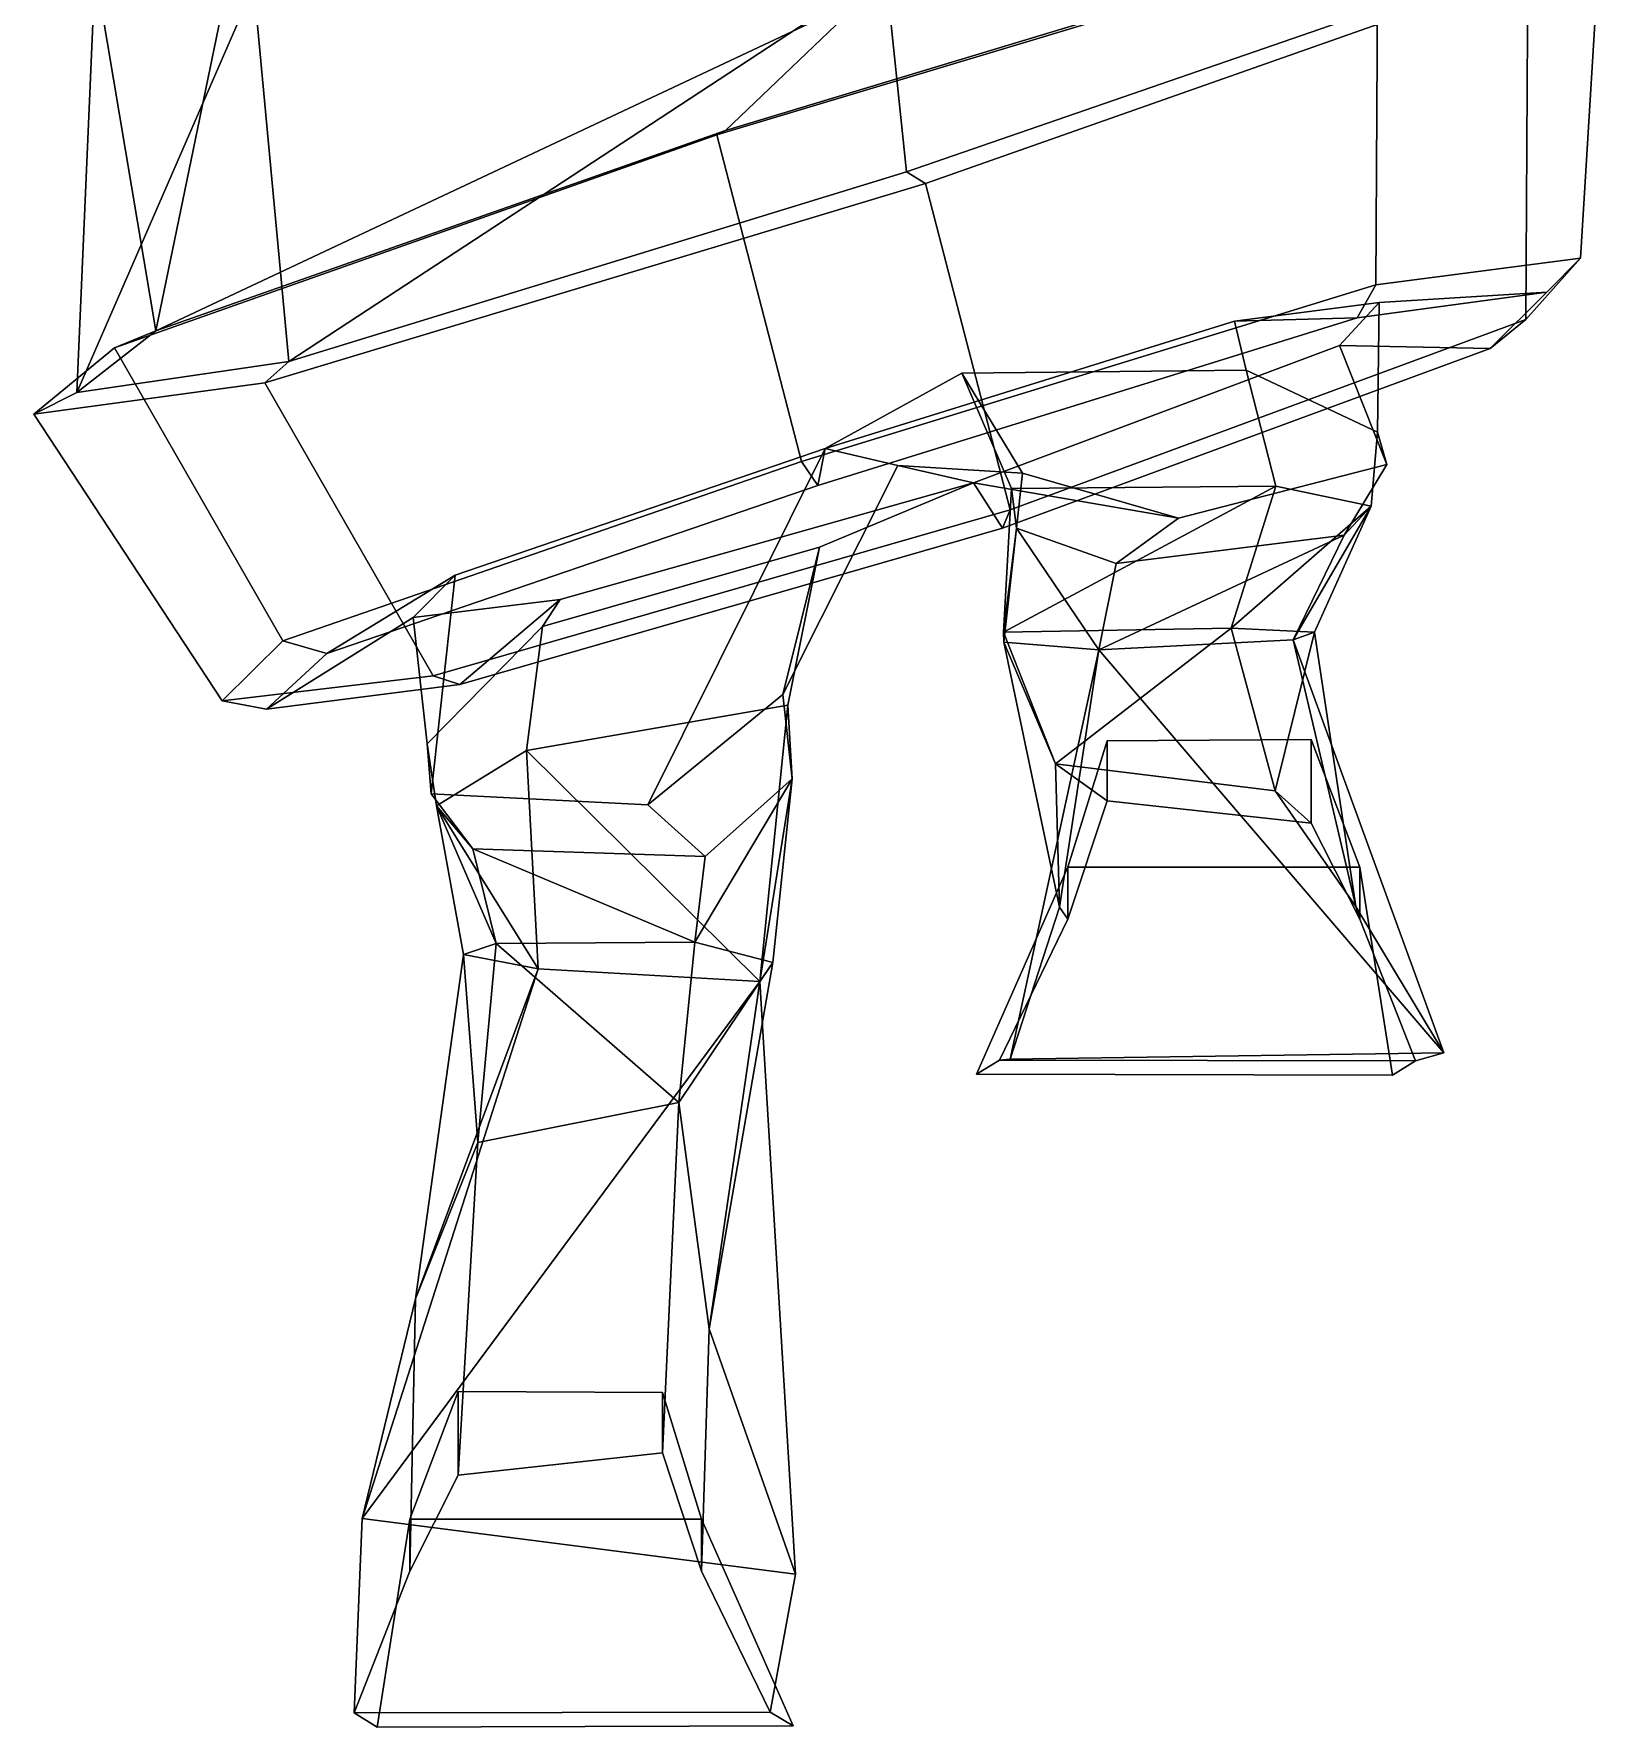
# Model space of a CAD drawing. Extents: x -287 to 200, y -153 to 445.
# Drawn here: x -139.3 to 113.9, y -153 to 120.4 of the extents above; entities that cross this region are included whole.
import ezdxf

# ---------------------------------------------------------------- set-up
doc = ezdxf.new("R2010")
doc.units = 0

msp = doc.modelspace()

# ---------------------------------------------------------------- linework, layer by layer
for points in [[(77.694229, 136.17865, 98.859459), (77.394531, 79.889069, 94.886696), (110.429428, 84.181061, 15.9105), (113.94352, 141.518188, 20.433886)], [(110.429428, 84.181061, 15.9105), (101.638039, 74.266205, -77.757439), (101.937737, 130.555786, -73.784676), (113.94352, 141.518188, 20.433886)], [(-119.601852, 72.450958, 56.627323), (-106.459717, 136.090881, 84.518021), (-129.423462, 130.724335, -1.584515)], [(-119.601852, 72.450958, 56.627323), (-5.083076, 126.390717, 116.510727), (-106.459717, 136.090881, 84.518021)], [(-15.347161, 51.34433, 113.40863), (77.394531, 79.889069, 94.886696), (77.694229, 136.17865, 98.859459), (-29.03091, 104.079788, 115.056023)], [(-29.03091, 104.079788, 115.056023), (77.694229, 136.17865, 98.859459), (72.768631, 135.144073, 89.580421), (-27.613682, 104.819702, 102.898071)], [(72.768631, 135.144073, 89.580421), (-5.083076, 126.390717, 116.510727), (-27.613682, 104.819702, 102.898071)], [(-119.601852, 72.450958, 56.627323), (-129.423462, 130.724335, -1.584515), (-132.357788, 62.471573, -21.672258)], [(-132.357788, 62.471573, -21.672258), (-129.423462, 130.724335, -1.584515), (-103.783943, 128.150696, -69.48494)], [(-98.147423, 67.47496, -96.155106), (-103.783943, 128.150696, -69.48494), (-1.765994, 130.67157, -101.702515)], [(-98.147423, 67.47496, -96.155106), (-1.765994, 130.67157, -101.702515), (1.585853, 98.12944, -109.483612)], [(94.223061, 130.168091, -63.202007), (1.585853, 98.12944, -109.483612), (-1.765994, 130.67157, -101.702515)], [(101.937737, 130.555786, -73.784676), (4.65105, 96.268951, -124.920433), (1.585853, 98.12944, -109.483612), (94.223061, 130.168091, -63.202007)], [(101.638039, 74.266205, -77.757439), (18.351313, 43.528549, -126.566727), (4.65105, 96.268951, -124.920433), (101.937737, 130.555786, -73.784676)], [(-132.357788, 62.471573, -21.672258), (-103.783943, 128.150696, -69.48494), (-98.147423, 67.47496, -96.155106)], [(-119.601852, 72.450958, 56.627323), (-27.613682, 104.819702, 102.898071), (-5.083076, 126.390717, 116.510727)], [(-29.03091, 104.079788, 115.056023), (-27.613682, 104.819702, 102.898071), (-119.601852, 72.450958, 56.627323), (-126.279312, 69.704102, 63.918758)], [(-15.347161, 51.34433, 113.40863), (-29.03091, 104.079788, 115.056023), (-126.279312, 69.704102, 63.918758), (-99.092072, 22.372467, 64.65451)], [(-102.035805, 64.081238, -108.72538), (-98.147423, 67.47496, -96.155106), (1.585853, 98.12944, -109.483612), (4.65105, 96.268951, -124.920433)], [(-74.848564, 16.749603, -107.989624), (-102.035805, 64.081238, -108.72538), (4.65105, 96.268951, -124.920433), (18.351313, 43.528549, -126.566727)], [(77.394531, 79.889069, 94.886696), (74.405281, 74.554993, 85.595268), (105.01059, 78.706955, 14.723475), (110.429428, 84.181061, 15.9105)], [(110.429428, 84.181061, 15.9105), (105.01059, 78.706955, 14.723475), (95.859711, 69.57901, -67.187157), (101.638039, 74.266205, -77.757439)], [(-15.347161, 51.34433, 113.40863), (-12.739936, 47.498138, 101.107407), (74.405281, 74.554993, 85.595268), (77.394531, 79.889069, 94.886696)], [(74.405281, 74.554993, 85.595268), (54.570965, 74.024689, 67.042625), (77.96122, 77.022614, 10.587558), (105.01059, 78.706955, 14.723475)], [(54.570965, 74.024689, 67.042625), (56.459373, 66.085693, 48.559547), (77.642899, 56.076752, 14.071874), (77.96122, 77.022614, 10.587558)], [(105.01059, 78.706955, 14.723475), (77.96122, 77.022614, 10.587558), (71.523872, 70.092758, -53.683277), (95.859711, 69.57901, -67.187157)], [(77.96122, 77.022614, 10.587558), (77.642899, 56.076752, 14.071874), (79.185036, 50.889328, -29.844963), (71.523872, 70.092758, -53.683277)], [(-12.739936, 47.498138, 101.107407), (-11.525015, 53.449997, 80.406631), (54.570965, 74.024689, 67.042625), (74.405281, 74.554993, 85.595268)], [(-11.525015, 53.449997, 80.406631), (10.561066, 65.603256, 57.226452), (56.459373, 66.085693, 48.559547), (54.570965, 74.024689, 67.042625)], [(101.638039, 74.266205, -77.757439), (95.859711, 69.57901, -67.187157), (17.081722, 40.581512, -111.260162), (18.351313, 43.528549, -126.566727)], [(-139.31723, 58.981064, -22.949722), (-126.279312, 69.704102, 63.918758), (-119.601852, 72.450958, 56.627323), (-132.357788, 62.471573, -21.672258)], [(-126.279312, 69.704102, 63.918758), (-139.31723, 58.981064, -22.949722), (-108.915596, 12.696991, -21.663342), (-99.092072, 22.372467, 64.65451)], [(71.523872, 70.092758, -53.683277), (79.185036, 50.889328, -29.844963), (45.523628, 42.224213, -63.39587), (12.419358, 47.896515, -90.107315)], [(95.859711, 69.57901, -67.187157), (71.523872, 70.092758, -53.683277), (12.419358, 47.896515, -90.107315), (17.081722, 40.581512, -111.260162)], [(-102.035805, 64.081238, -108.72538), (-139.31723, 58.981064, -22.949722), (-132.357788, 62.471573, -21.672258), (-98.147423, 67.47496, -96.155106)], [(18.564972, 46.999451, 22.566261), (61.27256, 47.343536, 27.420872), (56.459373, 66.085693, 48.559547), (10.561066, 65.603256, 57.226452)], [(61.27256, 47.343536, 27.420872), (76.620758, 44.152542, 14.762872), (77.642899, 56.076752, 14.071874), (56.459373, 66.085693, 48.559547)], [(-108.915596, 12.696991, -21.663342), (-139.31723, 58.981064, -22.949722), (-102.035805, 64.081238, -108.72538), (-74.848564, 16.749603, -107.989624)], [(20.336336, 49.487793, -3.851978), (10.561066, 65.603256, 57.226452), (-11.525015, 53.449997, 80.406631), (0.212001, 50.727798, -3.175629)], [(18.564972, 46.999451, 22.566261), (10.561066, 65.603256, 57.226452), (20.336336, 49.487793, -3.851978), (19.357378, 40.599457, -5.18039)], [(76.620758, 44.152542, 14.762872), (72.258324, 39.460602, -5.967505), (79.185036, 50.889328, -29.844963), (77.642899, 56.076752, 14.071874)], [(-12.739936, 47.498138, 101.107407), (-91.991707, 20.326569, 57.091434), (-71.276749, 33.011185, 45.484894), (-11.525015, 53.449997, 80.406631)], [(-11.525015, 53.449997, 80.406631), (-71.276749, 33.011185, 45.484894), (-75.167915, -2.309143, 12.289349), (-40.157211, -4.06517, 43.326439)], [(0.212001, 50.727798, -3.175629), (-11.525015, 53.449997, 80.406631), (-40.157211, -4.06517, 43.326439), (-18.362942, 13.719177, -9.47602)], [(-15.347161, 51.34433, 113.40863), (-99.092072, 22.372467, 64.65451), (-91.991707, 20.326569, 57.091434), (-12.739936, 47.498138, 101.107407)], [(12.419358, 47.896515, -90.107315), (0.212001, 50.727798, -3.175629), (-18.362942, 13.719177, -9.47602), (-12.461301, 37.502823, -66.378662)], [(20.336336, 49.487793, -3.851978), (0.212001, 50.727798, -3.175629), (12.419358, 47.896515, -90.107315), (45.523628, 42.224213, -63.39587)], [(19.357378, 40.599457, -5.18039), (20.336336, 49.487793, -3.851978), (45.523628, 42.224213, -63.39587), (35.466145, 34.871857, -28.800465)], [(72.258324, 39.460602, -5.967505), (35.466145, 34.871857, -28.800465), (45.523628, 42.224213, -63.39587), (79.185036, 50.889328, -29.844963)], [(-70.537277, 15.350586, -95.690994), (17.081722, 40.581512, -111.260162), (12.419358, 47.896515, -90.107315), (-54.323845, 29.079254, -75.241013)], [(-54.323845, 29.079254, -75.241013), (12.419358, 47.896515, -90.107315), (-12.461301, 37.502823, -66.378662), (-57.165577, 24.710037, -59.018963)], [(17.270769, 23.800598, 38.170067), (61.27256, 47.343536, 27.420872), (18.564972, 46.999451, 22.566261)], [(17.270769, 23.800598, 38.170067), (54.052063, 24.413803, 41.819199), (61.27256, 47.343536, 27.420872)], [(17.270769, 23.800598, 38.170067), (18.564972, 46.999451, 22.566261), (19.357378, 40.599457, -5.18039)], [(54.052063, 24.413803, 41.819199), (76.620758, 44.152542, 14.762872), (61.27256, 47.343536, 27.420872)], [(54.052063, 24.413803, 41.819199), (67.502983, 23.800278, 30.112766), (76.620758, 44.152542, 14.762872)], [(64.072548, 22.566071, 11.451031), (72.258324, 39.460602, -5.967505), (76.620758, 44.152542, 14.762872)], [(67.502983, 23.800278, 30.112766), (64.072548, 22.566071, 11.451031), (76.620758, 44.152542, 14.762872)], [(-74.848564, 16.749603, -107.989624), (18.351313, 43.528549, -126.566727), (17.081722, 40.581512, -111.260162), (-70.537277, 15.350586, -95.690994)], [(17.270769, 23.800598, 38.170067), (19.357378, 40.599457, -5.18039), (17.320705, 22.165009, 12.702148)], [(17.320705, 22.165009, 12.702148), (19.357378, 40.599457, -5.18039), (32.686897, 20.957947, -8.550186)], [(32.686897, 20.957947, -8.550186), (19.357378, 40.599457, -5.18039), (35.466145, 34.871857, -28.800465)], [(32.686897, 20.957947, -8.550186), (35.466145, 34.871857, -28.800465), (72.258324, 39.460602, -5.967505)], [(64.072548, 22.566071, 11.451031), (32.686897, 20.957947, -8.550186), (72.258324, 39.460602, -5.967505)], [(-59.739571, 4.690369, -47.755718), (-57.165577, 24.710037, -59.018963), (-12.461301, 37.502823, -66.378662), (-17.558628, 11.986801, -42.113663)], [(-16.880671, 0.08963, -16.627783), (-17.558628, 11.986801, -42.113663), (-12.461301, 37.502823, -66.378662), (-18.362942, 13.719177, -9.47602)], [(-91.991707, 20.326569, 57.091434), (-101.722443, 11.333099, -20.68993), (-78.085205, 26.167404, -16.143221), (-71.276749, 33.011185, 45.484894)], [(-71.276749, 33.011185, 45.484894), (-78.085205, 26.167404, -16.143221), (-75.781357, 5.76944, -26.530762), (-75.167915, -2.309143, 12.289349)], [(-101.722443, 11.333099, -20.68993), (-70.537277, 15.350586, -95.690994), (-54.323845, 29.079254, -75.241013), (-78.085205, 26.167404, -16.143221)], [(-78.085205, 26.167404, -16.143221), (-54.323845, 29.079254, -75.241013), (-57.165577, 24.710037, -59.018963), (-75.781357, 5.76944, -26.530762)], [(-74.278793, -4.2659, -36.085369), (-75.781357, 5.76944, -26.530762), (-57.165577, 24.710037, -59.018963), (-59.739571, 4.690369, -47.755718)], [(-99.092072, 22.372467, 64.65451), (-108.915596, 12.696991, -21.663342), (-101.722443, 11.333099, -20.68993), (-91.991707, 20.326569, 57.091434)], [(25.640388, 2.529541, 19.156576), (54.052063, 24.413803, 41.819199), (17.270769, 23.800598, 38.170067)], [(25.640388, 2.529541, 19.156576), (17.270769, 23.800598, 38.170067), (17.320705, 22.165009, 12.702148)], [(26.32855, -20.610718, -12.581439), (25.640388, 2.529541, 19.156576), (17.320705, 22.165009, 12.702148)], [(26.32855, -20.610718, -12.581439), (17.320705, 22.165009, 12.702148), (32.686897, 20.957947, -8.550186)], [(61.151466, -1.813126, 17.961559), (54.052063, 24.413803, 41.819199), (25.640388, 2.529541, 19.156576)], [(88.357155, -44.118843, -27.625521), (32.686897, 20.957947, -8.550186), (64.072548, 22.566071, 11.451031)], [(61.151466, -1.813126, 17.961559), (67.502983, 23.800278, 30.112766), (54.052063, 24.413803, 41.819199)], [(74.154068, -20.492935, 0.384339), (67.502983, 23.800278, 30.112766), (61.151466, -1.813126, 17.961559)], [(74.154068, -20.492935, 0.384339), (64.072548, 22.566071, 11.451031), (67.502983, 23.800278, 30.112766)], [(88.357155, -44.118843, -27.625521), (64.072548, 22.566071, 11.451031), (74.154068, -20.492935, 0.384339)], [(18.323769, -45.177994, -48.686134), (26.32855, -20.610718, -12.581439), (32.686897, 20.957947, -8.550186)], [(18.323769, -45.177994, -48.686134), (32.686897, 20.957947, -8.550186), (88.357155, -44.118843, -27.625521)], [(-108.915596, 12.696991, -21.663342), (-74.848564, 16.749603, -107.989624), (-70.537277, 15.350586, -95.690994), (-101.722443, 11.333099, -20.68993)], [(-30.916006, -12.430359, 2.826899), (-16.880671, 0.08963, -16.627783), (-18.362942, 13.719177, -9.47602), (-40.157211, -4.06517, 43.326439)], [(-22.106098, -32.609039, -38.347477), (-59.739571, 4.690369, -47.755718), (-17.558628, 11.986801, -42.113663)], [(-22.106098, -32.609039, -38.347477), (-17.558628, 11.986801, -42.113663), (-16.880671, 0.08963, -16.627783)], [(-68.421867, -11.180786, -18.544355), (-75.167915, -2.309143, 12.289349), (-75.781357, 5.76944, -26.530762), (-74.278793, -4.2659, -36.085369)], [(27.673773, -14.175613, 102.617195), (74.813721, -14.175613, 102.617195), (66.977409, 6.455902, 87.801697), (33.987896, 6.270599, 87.801697)], [(27.673773, -14.175613, 102.617195), (33.987896, 6.270599, 87.801697), (33.987896, -3.467804, 35.947453), (27.673773, -22.559113, 43.725594)], [(33.987896, 6.270599, 87.801697), (66.977409, 6.455902, 87.801697), (66.977409, -7.065796, 35.947453), (33.987896, -3.467804, 35.947453)], [(74.813721, -14.175613, 102.617195), (74.813721, -22.559113, 43.725594), (66.977409, -7.065796, 35.947453), (66.977409, 6.455902, 87.801697)], [(-57.878269, -30.599113, -42.918407), (-74.278793, -4.2659, -36.085369), (-59.739571, 4.690369, -47.755718)], [(-57.878269, -30.599113, -42.918407), (-59.739571, 4.690369, -47.755718), (-22.106098, -32.609039, -38.347477)], [(-32.574684, -26.243462, 2.160543), (-19.98679, -29.556145, -15.102033), (-16.880671, 0.08963, -16.627783)], [(-32.574684, -26.243462, 2.160543), (-16.880671, 0.08963, -16.627783), (-30.916006, -12.430359, 2.826899)], [(-19.98679, -29.556145, -15.102033), (-22.106098, -32.609039, -38.347477), (-16.880671, 0.08963, -16.627783)], [(26.32855, -20.610718, -12.581439), (27.673773, -22.559113, 43.725594), (33.987896, -3.467804, 35.947453), (25.640388, 2.529541, 19.156576)], [(25.640388, 2.529541, 19.156576), (33.987896, -3.467804, 35.947453), (66.977409, -7.065796, 35.947453), (61.151466, -1.813126, 17.961559)], [(-30.916006, -12.430359, 2.826899), (-40.157211, -4.06517, 43.326439), (-75.167915, -2.309143, 12.289349), (-68.421867, -11.180786, -18.544355)], [(74.154068, -20.492935, 0.384339), (61.151466, -1.813126, 17.961559), (66.977409, -7.065796, 35.947453), (74.813721, -22.559113, 43.725594)], [(-64.682846, -26.461494, -16.588192), (-68.421867, -11.180786, -18.544355), (-74.278793, -4.2659, -36.085369)], [(-64.682846, -26.461494, -16.588192), (-74.278793, -4.2659, -36.085369), (-69.958076, -28.237015, -32.269199)], [(-69.958076, -28.237015, -32.269199), (-74.278793, -4.2659, -36.085369), (-57.878269, -30.599113, -42.918407)], [(-32.574684, -26.243462, 2.160543), (-30.916006, -12.430359, 2.826899), (-68.421867, -11.180786, -18.544355)], [(-32.574684, -26.243462, 2.160543), (-68.421867, -11.180786, -18.544355), (-64.682846, -26.461494, -16.588192)], [(12.906889, -47.575562, 102.617195), (80.090286, -47.76088, 102.617195), (74.813721, -14.175613, 102.617195), (27.673773, -14.175613, 102.617195)], [(12.906889, -47.575562, 102.617195), (27.673773, -14.175613, 102.617195), (27.673773, -22.559113, 43.725594), (16.610764, -45.348679, 32.613968)], [(80.090286, -47.76088, 102.617195), (83.794151, -45.454575, 36.317848), (74.813721, -22.559113, 43.725594), (74.813721, -14.175613, 102.617195)], [(18.323769, -45.177994, -48.686134), (16.610764, -45.348679, 32.613968), (27.673773, -22.559113, 43.725594), (26.32855, -20.610718, -12.581439)], [(88.357155, -44.118843, -27.625521), (74.154068, -20.492935, 0.384339), (74.813721, -22.559113, 43.725594), (83.794151, -45.454575, 36.317848)], [(-67.640251, -58.60186, -12.479508), (-64.682846, -26.461494, -16.588192), (-69.958076, -28.237015, -32.269199)], [(-67.640251, -58.60186, -12.479508), (-35.186127, -52.163849, 2.643355), (-64.682846, -26.461494, -16.588192)], [(-35.186127, -52.163849, 2.643355), (-32.574684, -26.243462, 2.160543), (-64.682846, -26.461494, -16.588192)], [(-35.186127, -52.163849, 2.643355), (-19.98679, -29.556145, -15.102033), (-32.574684, -26.243462, 2.160543)], [(-77.679527, -83.862259, -21.601524), (-67.640251, -58.60186, -12.479508), (-69.958076, -28.237015, -32.269199)], [(-77.679527, -83.862259, -21.601524), (-69.958076, -28.237015, -32.269199), (-57.878269, -30.599113, -42.918407)], [(-30.257603, -88.685959, -8.681623), (-19.98679, -29.556145, -15.102033), (-35.186127, -52.163849, 2.643355)], [(-30.257603, -88.685959, -8.681623), (-22.106098, -32.609039, -38.347477), (-19.98679, -29.556145, -15.102033)], [(-86.304771, -119.34256, -36.264748), (-77.679527, -83.862259, -21.601524), (-57.878269, -30.599113, -42.918407)], [(-86.304771, -119.34256, -36.264748), (-57.878269, -30.599113, -42.918407), (-22.106098, -32.609039, -38.347477)], [(-16.343353, -128.352753, -18.385952), (-86.304771, -119.34256, -36.264748), (-22.106098, -32.609039, -38.347477)], [(-16.343353, -128.352753, -18.385952), (-22.106098, -32.609039, -38.347477), (-30.257603, -88.685959, -8.681623)], [(80.090286, -47.76088, 102.617195), (12.906889, -47.575562, 102.617195), (16.610764, -45.348679, 32.613968), (83.794151, -45.454575, 36.317848)], [(88.357155, -44.118843, -27.625521), (83.794151, -45.454575, 36.317848), (16.610764, -45.348679, 32.613968), (18.323769, -45.177994, -48.686134)], [(-35.186127, -52.163849, 2.643355), (-67.640251, -58.60186, -12.479508), (-70.777412, -112.334427, 35.947453), (-37.787899, -108.736435, 35.947453)], [(-30.257603, -88.685959, -8.681623), (-35.186127, -52.163849, 2.643355), (-37.787899, -108.736435, 35.947453), (-31.473774, -127.827744, 43.725594)], [(-77.679527, -83.862259, -21.601524), (-78.613716, -127.827744, 43.725594), (-70.777412, -112.334427, 35.947453), (-67.640251, -58.60186, -12.479508)], [(-86.304771, -119.34256, -36.264748), (-87.594154, -150.723206, 36.317848), (-78.613716, -127.827744, 43.725594), (-77.679527, -83.862259, -21.601524)], [(-16.343353, -128.352753, -18.385952), (-30.257603, -88.685959, -8.681623), (-31.473774, -127.827744, 43.725594), (-20.410763, -150.61731, 32.613968)], [(-31.473774, -119.444244, 102.617195), (-37.787899, -98.998032, 87.801697), (-70.777412, -98.812729, 87.801697), (-78.613716, -119.444244, 102.617195)], [(-78.613716, -119.444244, 102.617195), (-70.777412, -98.812729, 87.801697), (-70.777412, -112.334427, 35.947453), (-78.613716, -127.827744, 43.725594)], [(-37.787899, -98.998032, 87.801697), (-37.787899, -108.736435, 35.947453), (-70.777412, -112.334427, 35.947453), (-70.777412, -98.812729, 87.801697)], [(-31.473774, -119.444244, 102.617195), (-31.473774, -127.827744, 43.725594), (-37.787899, -108.736435, 35.947453), (-37.787899, -98.998032, 87.801697)], [(-86.304771, -119.34256, -36.264748), (-16.343353, -128.352753, -18.385952), (-20.410763, -150.61731, 32.613968), (-87.594154, -150.723206, 36.317848)], [(-83.890282, -153.02951, 102.617195), (-78.613716, -119.444244, 102.617195), (-78.613716, -127.827744, 43.725594), (-87.594154, -150.723206, 36.317848)], [(-16.70689, -152.844193, 102.617195), (-31.473774, -119.444244, 102.617195), (-78.613716, -119.444244, 102.617195), (-83.890282, -153.02951, 102.617195)], [(-16.70689, -152.844193, 102.617195), (-20.410763, -150.61731, 32.613968), (-31.473774, -127.827744, 43.725594), (-31.473774, -119.444244, 102.617195)], [(-83.890282, -153.02951, 102.617195), (-87.594154, -150.723206, 36.317848), (-20.410763, -150.61731, 32.613968), (-16.70689, -152.844193, 102.617195)]]:
    msp.add_3dface(points)

doc.saveas('drawing.dxf')
